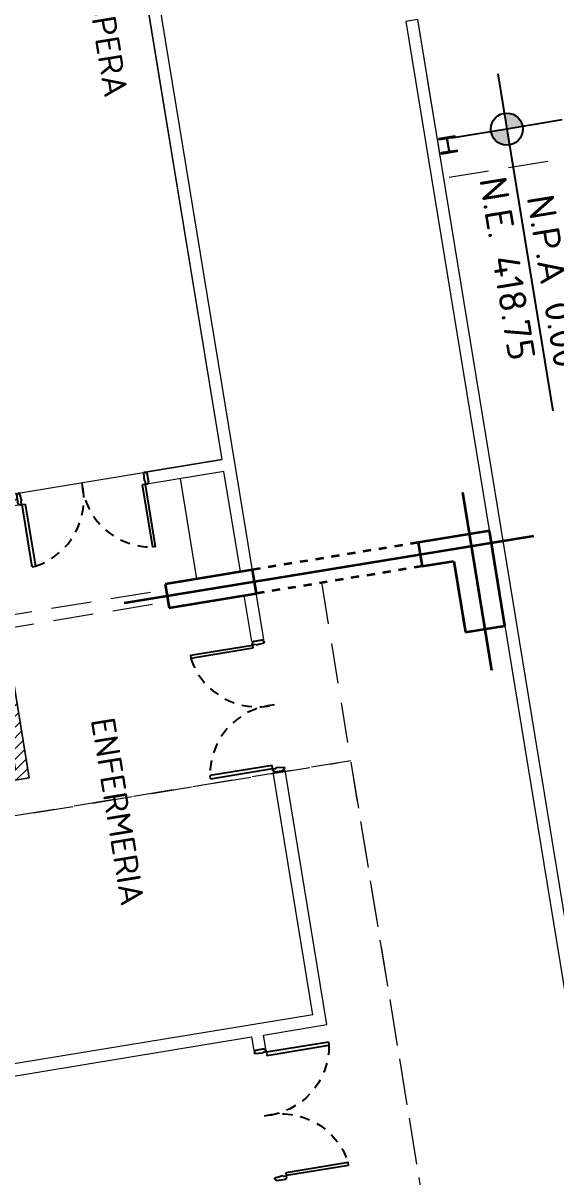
# Model space of a CAD drawing. Header units: metres. Extents: x 2 to 659295185, y -28 to 1124222152.
# Drawn here: x 655629.99 to 655636.64, y 1126390.82 to 1126405.22 of the extents above; entities that cross this region are included whole.
import ezdxf

# ---------------------------------------------------------------- set-up
doc = ezdxf.new("R2010")
doc.units = ezdxf.units.M
doc.header["$MEASUREMENT"] = 0
for name, pattern in [('CCSM_C1_CUERPO EL$0$CONTINUA', [0]), ('CCSM_C1_CUERPO EL$0$DASHED', [0.75, 0.5, -0.25]), ('CCSM_C1_CUERPO EL$0$HIDDEN2', [0.1875, 0.125, -0.0625]), ('CCSM_XREF ESTRUCTURA15$0$HIDDEN2', [0.1875, 0.125, -0.0625]), ('DASHDOT', [1, 0.5, -0.25, 0, -0.25])]:
    doc.linetypes.add(name, pattern=pattern)
doc.layers.get('0').update_dxf_attribs({"linetype": 'CONTINUOUS'})
for name, color, linetype in [('CCSM_C1_CUERPO EL$0$A-AREAS COMERCIALES', 151, 'CONTINUOUS'), ('CCSM_C1_CUERPO EL$0$A-PARED', 2, 'CCSM_C1_CUERPO EL$0$CONTINUA'), ('CCSM_C1_CUERPO EL$0$A-PROYECCIONES', 5, 'CCSM_C1_CUERPO EL$0$DASHED'), ('CCSM_C1_CUERPO EL$0$A-PUERTA', 5, 'CCSM_C1_CUERPO EL$0$CONTINUA'), ('CCSM_C1_CUERPO EL$0$A-TEXTOS AREAS', 7, 'CCSM_C1_CUERPO EL$0$CONTINUA'), ('CCSM_C1_CUERPO EL$0$A-TEXTOS NIVELES', 7, 'CONTINUOUS'), ('CCSM_C1_CUERPO EL$0$A-VISTA 4', 8, 'CONTINUOUS'), ('CCSM_C1_CUERPO EL$0$A_PAREDES DE SERVICIO', 2, 'CCSM_C1_CUERPO EL$0$CONTINUA')]:
    doc.layers.add(name, color=color, linetype=linetype)
doc.layers.add('CCSM_XREF ESTRUCTURA15$0$E-CE-COLUMNA', color=2, linetype='CONTINUOUS', lineweight=35)
doc.layers.add('LOCALES ASIGNADOS', color=41, linetype='DASHDOT', lineweight=0)
doc.styles.add('CCSM_C1_CUERPO EL$0$Standard', font='txt_____.ttf')

# ---------------------------------------------------------------- blocks, each defined once
blk = doc.blocks.new('CCSM_C1_CUERPO EL$0$P. Doble 180+')
for p, q in [((-0.938, 1.589), (-0.153, 1.589)), ((-0.938, 1.589), (-0.938, 1.549)), ((-0.138, 1.619), (-0.153, 1.619)), ((-0.153, 1.619), (-0.153, 1.594)), ((-0.153, 1.594), (-0.108, 1.594)), ((-0.153, 1.589), (-0.153, 1.549)), ((-0.138, 1.634), (-0.138, 1.619)), ((-0.138, 1.634), (-0.018, 1.634)), ((-0.138, 1.634), (-0.018, 1.634)), ((-0.108, 1.584), (-0.003, 1.595)), ((-0.108, 1.594), (-0.108, 1.584)), ((-0.018, 1.634), (-0.018, 1.619)), ((-0.018, 1.619), (-0.003, 1.619)), ((-0.003, 1.619), (-0.003, 1.594)), ((-0.153, 1.549), (-0.938, 1.549)), ((-0.153, 0.069), (-0.938, 0.069)), ((-0.938, 0.029), (-0.938, 0.069)), ((-0.938, 0.029), (-0.938, 0.069)), ((-0.938, 0.029), (-0.153, 0.029)), ((-0.153, 0.029), (-0.153, 0.069)), ((-0.153, 0.024), (-0.108, 0.024)), ((-0.153, -0.001), (-0.153, 0.024)), ((-0.108, 0.034), (-0.003, 0.024)), ((-0.108, 0.024), (-0.108, 0.034)), ((-0.003, -0.001), (-0.003, 0.024)), ((-0.138, -0.001), (-0.153, -0.001)), ((-0.138, -0.016), (-0.138, -0.001)), ((-0.138, -0.016), (-0.018, -0.016)), ((-0.018, -0.016), (-0.018, -0.001)), ((-0.018, -0.001), (-0.003, -0.001))]:
    blk.add_line(p, q)
at = {"color": 8, "linetype": 'CCSM_C1_CUERPO EL$0$HIDDEN2'}
for centre, radius, start, end in [((-0.069, 1.686), 0.88, 188.9638, 274.317), ((-0.075, -0.06), 0.872, 85.2271, 171.4921)]:
    blk.add_arc(centre, radius, start, end, dxfattribs=at)
blk = doc.blocks.new('CCSM_C1_CUERPO EL$0$nivel para plantas')
h = blk.add_hatch(color=251)
h.paths.add_polyline_path([(0, 0.2, 0.414214), (-0.2, 0), (0, 0)])
h.paths.add_polyline_path([(0.2, 0), (0, 0), (0, -0.2, 0.414214)])
at = {"color": 251}
blk.add_line((-0.7, 0), (3.56, 0), dxfattribs=at)
blk.add_lwpolyline([(0, 0.7), (0, 0), (0, -0.7)], dxfattribs=at)
blk.add_circle((0, 0), 0.2, dxfattribs=at)
at = {"char_height": 0.34, "attachment_point": 1, "style": 'CCSM_C1_CUERPO EL$0$Standard'}
for s, insert, width in [('{\\Fromans|c0;\\C7;N.P.A 0.00}', (0.877, 0.444), 2.70141), ('{\\Fromans|c0;N.E. 418.75}', (0.56, -0.104), 3.02544)]:
    blk.add_mtext(s, dxfattribs=dict(at, insert=insert, width=width))
blk = doc.blocks.new('CCSM_XREF ESTRUCTURA15$0$Psntalla 410x120')
at = {"color": 5}
for p, q in [((0, -4.389), (0, 0.789)), ((1.574, 0), (-0.674, 0))]:
    blk.add_line(p, q, dxfattribs=at)
at = {"color": 2}
for p, q in [((-0.15, 0.25), (-0.15, -0.65)), ((1.05, 0.25), (-0.15, 0.25)), ((1.05, -0.25), (1.05, 0.25)), ((0.15, -0.25), (1.05, -0.25)), ((0.15, -0.65), (0.15, -0.25)), ((-0.15, -0.65), (0.15, -0.65)), ((-0.15, -2.75), (0.15, -2.75)), ((-0.15, -2.75), (-0.15, -3.85)), ((0.15, -3.85), (0.15, -2.75)), ((-0.15, -3.85), (0.15, -3.85))]:
    blk.add_line(p, q, dxfattribs=at)
at = {"color": 8, "linetype": 'CCSM_XREF ESTRUCTURA15$0$HIDDEN2', "ltscale": 0.5}
for p, q in [((-0.15, -0.65), (-0.15, -2.75)), ((0.15, -0.65), (0.15, -2.75))]:
    blk.add_line(p, q, dxfattribs=at)

msp = doc.modelspace()

# ---------------------------------------------------------------- hatches: boundary and pattern name
at = {"layer": 'CCSM_C1_CUERPO EL$0$A_PAREDES DE SERVICIO', "lineweight": 5}
h = msp.add_hatch(dxfattribs=at)
h.set_pattern_fill('ANSI31', color=8, scale=0.03, style=0)
h.set_pattern_definition([(45, (-1.749075, -4.25296), (-0.067351920908, 0.067351920908), [])])
edge = h.paths.add_edge_path()
edge.add_line((655625.2466, 1126401.7318), (655625.0986, 1126401.7076))
edge.add_line((655625.0986, 1126401.7076), (655624.8196, 1126403.4098))
edge.add_line((655624.8196, 1126403.4098), (655619.587, 1126402.5522))
edge.add_line((655619.587, 1126402.5522), (655619.7464, 1126401.5802))
edge.add_line((655619.7464, 1126401.5802), (655619.5983, 1126401.5559))
edge.add_line((655619.5983, 1126401.5559), (655619.5336, 1126401.9506))
edge.add_line((655619.5336, 1126401.9506), (655613.3364, 1126400.9349))
edge.add_line((655613.3364, 1126400.9349), (655614.0513, 1126396.5729))
edge.add_line((655614.0513, 1126396.5729), (655620.2486, 1126397.5888))
edge.add_line((655620.2486, 1126397.5888), (655620.0003, 1126399.1036))
edge.add_line((655620.0003, 1126399.1036), (655620.1483, 1126399.1279))
edge.add_line((655620.1483, 1126399.1279), (655620.3966, 1126397.6131))
edge.add_line((655620.3966, 1126397.6131), (655627.5534, 1126398.7862))
edge.add_line((655627.5534, 1126398.7862), (655626.9825, 1126402.2697))
edge.add_line((655626.9825, 1126402.2697), (655627.1798, 1126402.302))
edge.add_line((655627.1798, 1126402.302), (655627.5842, 1126399.8347))
edge.add_line((655627.5842, 1126399.8347), (655628.1975, 1126399.6327))
edge.add_line((655628.1975, 1126399.6327), (655627.8811, 1126398.6726))
edge.add_line((655627.8811, 1126398.6726), (655625.7715, 1126398.3268))
edge.add_line((655625.7715, 1126398.3268), (655626.2629, 1126395.3293))
edge.add_line((655626.2629, 1126395.3293), (655629.8971, 1126395.925))
edge.add_line((655629.8971, 1126395.925), (655629.5361, 1126398.1272))
edge.add_line((655629.5361, 1126398.1272), (655629.0208, 1126398.297))
edge.add_line((655629.0208, 1126398.297), (655629.3374, 1126399.2579))
edge.add_line((655629.3374, 1126399.2579), (655629.9107, 1126399.3519))
edge.add_line((655629.9107, 1126399.3519), (655629.9349, 1126399.2038))
edge.add_line((655629.9349, 1126399.2038), (655629.5227, 1126399.1363))
edge.add_line((655629.5227, 1126399.1363), (655630.0694, 1126395.8012))
edge.add_line((655630.0694, 1126395.8012), (655626.1391, 1126395.157))
edge.add_line((655626.1391, 1126395.157), (655625.6235, 1126398.3025))
edge.add_line((655625.6235, 1126398.3025), (655613.93, 1126396.3859))
edge.add_line((655613.93, 1126396.3859), (655612.2276, 1126406.7724))
edge.add_line((655612.2276, 1126406.7724), (655626.1491, 1126409.0542))
edge.add_line((655626.1491, 1126409.0542), (655627.8514, 1126409.3332))
edge.add_line((655627.8514, 1126409.3332), (655627.8903, 1126409.0955))
edge.add_line((655627.8903, 1126409.0955), (655626.2659, 1126407.8779))
edge.add_line((655626.2659, 1126407.8779), (655626.6703, 1126405.4106))
edge.add_line((655626.6703, 1126405.4106), (655626.4729, 1126405.3782))
edge.add_line((655626.4729, 1126405.3782), (655625.902, 1126408.8617))
edge.add_line((655625.902, 1126408.8617), (655618.7451, 1126407.6887))
edge.add_line((655618.7451, 1126407.6887), (655618.9934, 1126406.1739))
edge.add_line((655618.9934, 1126406.1739), (655618.8454, 1126406.1496))
edge.add_line((655618.8454, 1126406.1496), (655618.5971, 1126407.6644))
edge.add_line((655618.5971, 1126407.6644), (655612.3998, 1126406.6486))
edge.add_line((655612.3998, 1126406.6486), (655613.2959, 1126401.1816))
edge.add_line((655613.2959, 1126401.1816), (655619.4932, 1126402.1973))
edge.add_line((655619.4932, 1126402.1973), (655619.2449, 1126403.7121))
edge.add_line((655619.2449, 1126403.7121), (655619.3929, 1126403.7364))
edge.add_line((655619.3929, 1126403.7364), (655619.5547, 1126402.7496))
edge.add_line((655619.5547, 1126402.7496), (655624.7872, 1126403.6072))
edge.add_line((655624.7872, 1126403.6072), (655624.5082, 1126405.3095))
edge.add_line((655624.5082, 1126405.3095), (655624.6562, 1126405.3338))
edge.add_arc((655626.4514, 1126405.7141), 1.835, 191.96283, 361.12381)
edge.add_line((655628.286, 1126405.7501), (655628.4062, 1126405.9484))
edge.add_line((655628.4062, 1126405.9484), (655628.9966, 1126402.3465))
edge.add_line((655628.9966, 1126402.3465), (655628.82, 1126402.4961))
edge.add_arc((655627.0696, 1126401.9442), 1.8354, 17.50296, 186.64319)
h.paths.add_polyline_path([(655627.7276, 1126409.161), (655626.2385, 1126408.0448), (655626.0993, 1126408.8941)], flags=16)
edge = h.paths.add_edge_path(flags=16)
edge.add_arc((655626.3832, 1126405.6168), 1.9, 212.22799, 263.15629, ccw=False)
edge.add_line((655624.7759, 1126404.6036), (655625.1269, 1126402.462))
edge.add_arc((655626.9736, 1126402.0149), 1.9, 115.46061, 166.38891, ccw=False)
edge = h.paths.add_edge_path(flags=16)
edge.add_arc((655626.5312, 1126405.6411), 1.9, 295.46061, 346.38891, ccw=False)
edge.add_arc((655627.1216, 1126402.0392), 1.9, 32.22799, 83.15629, ccw=False)
edge.add_line((655628.7288, 1126403.0524), (655628.3778, 1126405.194))
at = {"layer": 'LOCALES ASIGNADOS'}
h = msp.add_hatch(color=256, dxfattribs=at)
edge = h.paths.add_edge_path()
edge.add_arc((219491.1056, 1054914.3756), 441878.9229, 9.308049718, 9.309563548, ccw=False)
edge.add_line((655551.8097, 1126384.9626), (655564.5398, 1126387.0492))
edge.add_line((655564.5398, 1126387.0492), (655562.5867, 1126398.9652))
edge.add_line((655562.5867, 1126398.9652), (655552.3922, 1126397.2942))
edge.add_line((655552.3922, 1126397.2942), (655552.4569, 1126396.8995))
edge.add_line((655552.4569, 1126396.8995), (655549.9212, 1126396.4839))

# ---------------------------------------------------------------- linework, layer by layer
at = {"color": 3}
msp.add_lwpolyline([(655635.3129, 1126403.6309), (655635.2912, 1126403.7636, -0.4101231), (655635.3058, 1126403.7842), (655635.3837, 1126403.797), (655635.3821, 1126403.8069), (655635.1847, 1126403.7745), (655635.1864, 1126403.7647), (655635.2643, 1126403.7774, -0.4101231), (655635.2847, 1126403.7625), (655635.3064, 1126403.6303, -0.4101231), (655635.2918, 1126403.6097), (655635.2139, 1126403.5969), (655635.2155, 1126403.587), (655635.4128, 1126403.6194), (655635.4112, 1126403.6292), (655635.3333, 1126403.6165, -0.4183159), (655635.3128, 1126403.6314)], format="xyb", dxfattribs=at)
msp.add_lwpolyline([(655635.3129, 1126403.6309), (655635.2912, 1126403.7636, -0.4101231), (655635.3058, 1126403.7842), (655635.3837, 1126403.797), (655635.3821, 1126403.8069), (655635.1847, 1126403.7745), (655635.1864, 1126403.7647), (655635.2643, 1126403.7774, -0.4101231), (655635.2847, 1126403.7625), (655635.3064, 1126403.6303, -0.4101231), (655635.2918, 1126403.6097), (655635.2139, 1126403.5969), (655635.2155, 1126403.587), (655635.4128, 1126403.6194), (655635.4112, 1126403.6292), (655635.3333, 1126403.6165, -0.4183159), (655635.3128, 1126403.6314)], format="xyb", dxfattribs=at)
at = {"layer": 'CCSM_C1_CUERPO EL$0$A-AREAS COMERCIALES', "lineweight": 5}
msp.add_lwpolyline([(655538.5815, 1126465.4833), (655549.4499, 1126399.168), (655625.7204, 1126411.6693), (655626.1491, 1126409.0542), (655612.2276, 1126406.7724), (655613.93, 1126396.3859), (655625.6975, 1126398.3146), (655626.2141, 1126395.1693), (655630.0694, 1126395.8012), (655629.5227, 1126399.1363), (655629.4985, 1126399.2843), (655632.4765, 1126399.772), (655630.7242, 1126410.4628), (655633.5963, 1126410.9336), (655633.2485, 1126413.0552), (655630.4258, 1126412.5926), (655628.9458, 1126421.6221), (655631.4622, 1126422.0345), (655631.3651, 1126422.6266), (655631.9572, 1126422.7237), (655631.6499, 1126424.5986), (655631.4088, 1126426.07)], dxfattribs=at)
at = {"layer": 'CCSM_C1_CUERPO EL$0$A-PARED', "lineweight": 5}
for p, q in [((655632.4765, 1126399.772), (655630.894, 1126409.4266)), ((655632.9965, 1126397.527), (655631.1105, 1126409.0331)), ((655632.4765, 1126399.772), (655631.539, 1126399.6183)), ((655631.539, 1126399.6183), (655631.5633, 1126399.4703)), ((655632.5008, 1126399.624), (655631.5633, 1126399.4703)), ((655632.7056, 1126398.3741), (655632.5008, 1126399.624)), ((655629.5227, 1126399.1363), (655630.0694, 1126395.8012)), ((655632.8485, 1126397.5028), (655632.7542, 1126398.0781)), ((655632.9965, 1126397.527), (655632.8485, 1126397.5028)), ((655633.2634, 1126395.8988), (655633.1153, 1126395.8745)), ((655633.6114, 1126392.8478), (655633.1153, 1126395.8745)), ((655633.7837, 1126392.7241), (655633.2634, 1126395.8988)), ((655626.2871, 1126395.1813), (655630.0694, 1126395.8012)), ((655633.6114, 1126392.8478), (655626.8512, 1126391.7398)), ((655632.9943, 1126392.5947), (655633.7837, 1126392.7241)), ((655626.6288, 1126391.5513), (655632.8462, 1126392.5704)), ((655632.8741, 1126392.4001), (655633.0222, 1126392.4244))]:
    msp.add_line(p, q, dxfattribs=at)
for points in [[(655640.9318, 1126368.5884), (655634.9208, 1126405.2613), (655634.7728, 1126405.237), (655640.7838, 1126368.5641)], [(655632.8462, 1126392.5704), (655632.8741, 1126392.4001), (655633.0222, 1126392.4244), (655632.9943, 1126392.5947)]]:
    msp.add_lwpolyline(points, dxfattribs=at)
at = {"layer": 'CCSM_C1_CUERPO EL$0$A-PROYECCIONES', "lineweight": 5}
for p, q in [((655635.625, 1126386.6221), (655633.7222, 1126398.2313)), ((655631.5826, 1126398.1161), (655621.2208, 1126396.4177)), ((655631.6075, 1126397.9641), (655624.3543, 1126396.7752)), ((655624.1991, 1126394.3958), (655633.9214, 1126395.9894))]:
    msp.add_line(p, q, dxfattribs=at)
for points in [[(655645.4373, 1126412.5704), (655646.9062, 1126405.1911), (655635.2456, 1126403.2797), (655634.0293, 1126410.7005)], [(655639.52, 1126362.8587), (655634.0853, 1126396.0162), (655621.6215, 1126393.9733), (655622.4626, 1126388.8418), (655627.0563, 1126360.8157), (655638.9969, 1126362.7729)]]:
    msp.add_lwpolyline(points, close=True, dxfattribs=at)
at = {"layer": 'CCSM_C1_CUERPO EL$0$A-VISTA 4', "lineweight": 5}
msp.add_line((655632.1629, 1126398.2851), (655631.958, 1126399.535), dxfattribs=at)
at = {"layer": 'CCSM_C1_CUERPO EL$0$A_PAREDES DE SERVICIO', "lineweight": 5}
msp.add_lwpolyline([(655614.0513, 1126396.5729), (655620.2486, 1126397.5888), (655620.0003, 1126399.1036), (655620.1483, 1126399.1279), (655620.3966, 1126397.6131), (655627.5534, 1126398.7862), (655626.9825, 1126402.2697), (655627.1798, 1126402.302), (655627.5842, 1126399.8347), (655628.1975, 1126399.6327), (655627.8811, 1126398.6726), (655625.7715, 1126398.3268), (655626.2629, 1126395.3293), (655629.8971, 1126395.925), (655629.5361, 1126398.1272), (655629.0208, 1126398.297), (655629.3374, 1126399.2579), (655629.9107, 1126399.3519), (655629.9349, 1126399.2038), (655629.5227, 1126399.1363), (655630.0694, 1126395.8012), (655626.1391, 1126395.157), (655625.6235, 1126398.3025), (655613.93, 1126396.3859)], dxfattribs=at)

# ---------------------------------------------------------------- block references
at = {"layer": 'CCSM_C1_CUERPO EL$0$A-PUERTA', "lineweight": 5}
for p, rotation in [((655631.5229, 1126399.6188), 99.3084512271912), ((655633.2634, 1126395.9148), 9.308450847795024)]:
    msp.add_blockref('CCSM_C1_CUERPO EL$0$P. Doble 180+', p, dxfattribs=dict(at, rotation=rotation))
at = {"layer": 'CCSM_C1_CUERPO EL$0$A-PUERTA', "lineweight": 5, "xscale": -1, "rotation": 9.308451631837594}
msp.add_blockref('CCSM_C1_CUERPO EL$0$P. Doble 180+', (655633.1359, 1126390.7871), dxfattribs=at)
at = {"layer": 'CCSM_C1_CUERPO EL$0$A-TEXTOS NIVELES', "lineweight": 5, "rotation": 279.3084512052866}
msp.add_blockref('CCSM_C1_CUERPO EL$0$nivel para plantas', (655636.0319, 1126403.8954), dxfattribs=at)
at = {"layer": 'CCSM_XREF ESTRUCTURA15$0$E-CE-COLUMNA', "lineweight": 5, "rotation": 279.3084512601026}
msp.add_blockref('CCSM_XREF ESTRUCTURA15$0$Psntalla 410x120', (655635.5917, 1126398.6952), dxfattribs=at)

# ---------------------------------------------------------------- texts
at = {"layer": 'CCSM_C1_CUERPO EL$0$A-TEXTOS AREAS', "lineweight": 5, "char_height": 0.3, "width": 3.008609, "attachment_point": 1, "rotation": 279.30779, "style": 'CCSM_C1_CUERPO EL$0$Standard'}
for s, insert in [('{\\Fromans|c0;ESPERA}', (655631.0655, 1126405.7942)), ('{\\Fromans|c0;ENFERMERIA}', (655631.1313, 1126396.5755))]:
    msp.add_mtext(s, dxfattribs=dict(at, insert=insert))

doc.saveas('drawing.dxf')
